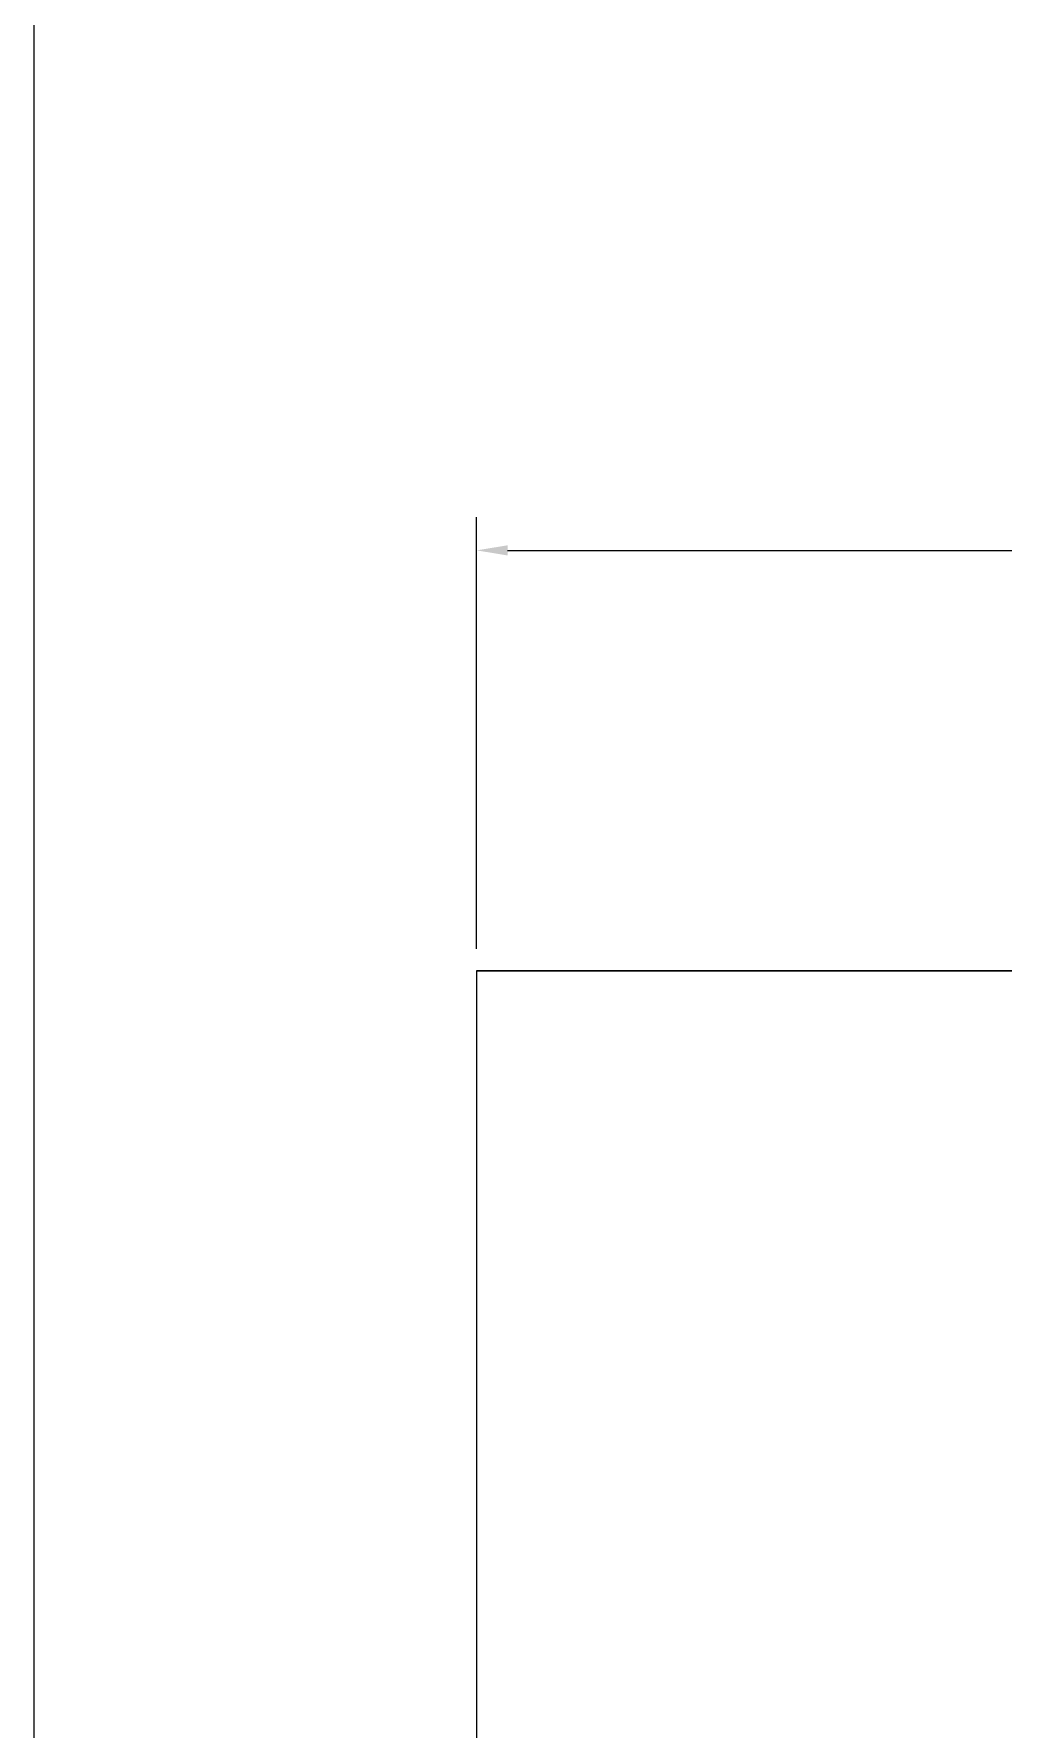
# Model space of a CAD drawing. Header units: inches. Extents: x 0 to 700, y 0 to 895.
# Drawn here: x 300 to 343.8, y 391.7 to 468.3 of the extents above; entities that cross this region are included whole.
import ezdxf

# ---------------------------------------------------------------- set-up
doc = ezdxf.new("R2010")
doc.units = ezdxf.units.IN
doc.header["$MEASUREMENT"] = 0
doc.layers.add('A-ELEV-LINE', color=7, linetype='Continuous', lineweight=13)

msp = doc.modelspace()

# ---------------------------------------------------------------- linework, layer by layer
at = {"color": 7}
for p, q in [((320, 427), (320, 446.5)), ((321.4, 445), (418.6, 445))]:
    msp.add_line(p, q, dxfattribs=at)
at = {"color": 0, "linetype": 'ByBlock'}
msp.add_solid([(321.4, 444.77), (320, 445), (321.4, 445.23)], dxfattribs=at)
at = {"layer": 'A-ELEV-LINE'}
msp.add_line((320, 426), (470, 426), dxfattribs=at)
for points in [[(300, 0), (700, 0), (700, 895), (300, 895)], [(320, 330), (470, 330), (470, 426), (320, 426)]]:
    msp.add_lwpolyline(points, close=True, dxfattribs=at)
at = {"layer": 'Defpoints'}
for p in [(320, 445), (320, 426)]:
    msp.add_point(p, dxfattribs=at)

doc.saveas('drawing.dxf')
